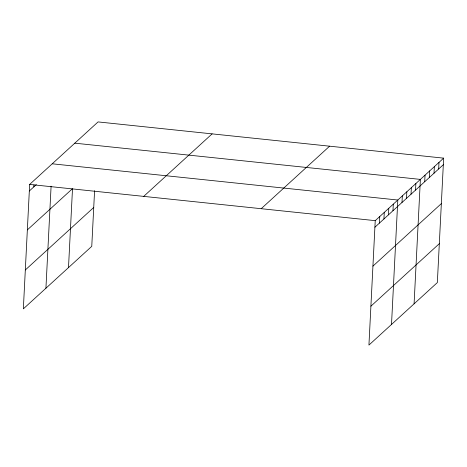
<?xml version="1.0" encoding="UTF-8"?>
<svg xmlns="http://www.w3.org/2000/svg" width="467" height="467" viewBox="0 0 467 467"><rect width="100%" height="100%" fill="white"/><g stroke="black" fill="none" stroke-linecap="round" stroke-linejoin="round"><path stroke-width="0.7" d="M443.65 158.144L375.234 220.657L368.93 345.084L437.346 282.576L443.65 158.144L98.07 121.916L29.654 184.424L23.35 308.856L91.765 246.343L94.585 190.694M33.834 186.876L33.933 184.903M45.929 288.227L51.096 186.222M68.503 267.597L72.508 188.639L27.349 229.898M379.414 223.109L379.747 216.53M383.932 218.982L384.265 212.403M388.445 214.855L388.777 208.282M392.963 210.734L393.296 204.155M391.509 324.454L397.808 200.028L52.228 163.8M401.994 202.48L402.326 195.901M406.506 198.352L406.839 191.774M411.024 194.225L411.357 187.652M415.537 190.104L415.875 183.525M414.083 303.83L420.388 179.398L74.808 143.171M424.707 181.727L425.04 175.148M429.36 177.472L429.693 170.899M434.012 173.222L434.345 166.643M438.665 168.972L438.998 162.393M29.322 191.003L36.344 184.588M25.317 269.967L93.739 207.453M143.696 196.385L212.111 133.871M261.193 208.702L329.609 146.189M374.902 227.236L443.317 164.723M372.929 266.126L441.344 203.612M370.897 306.194L439.319 243.681M29.654 184.424L375.234 220.657"/></g></svg>
